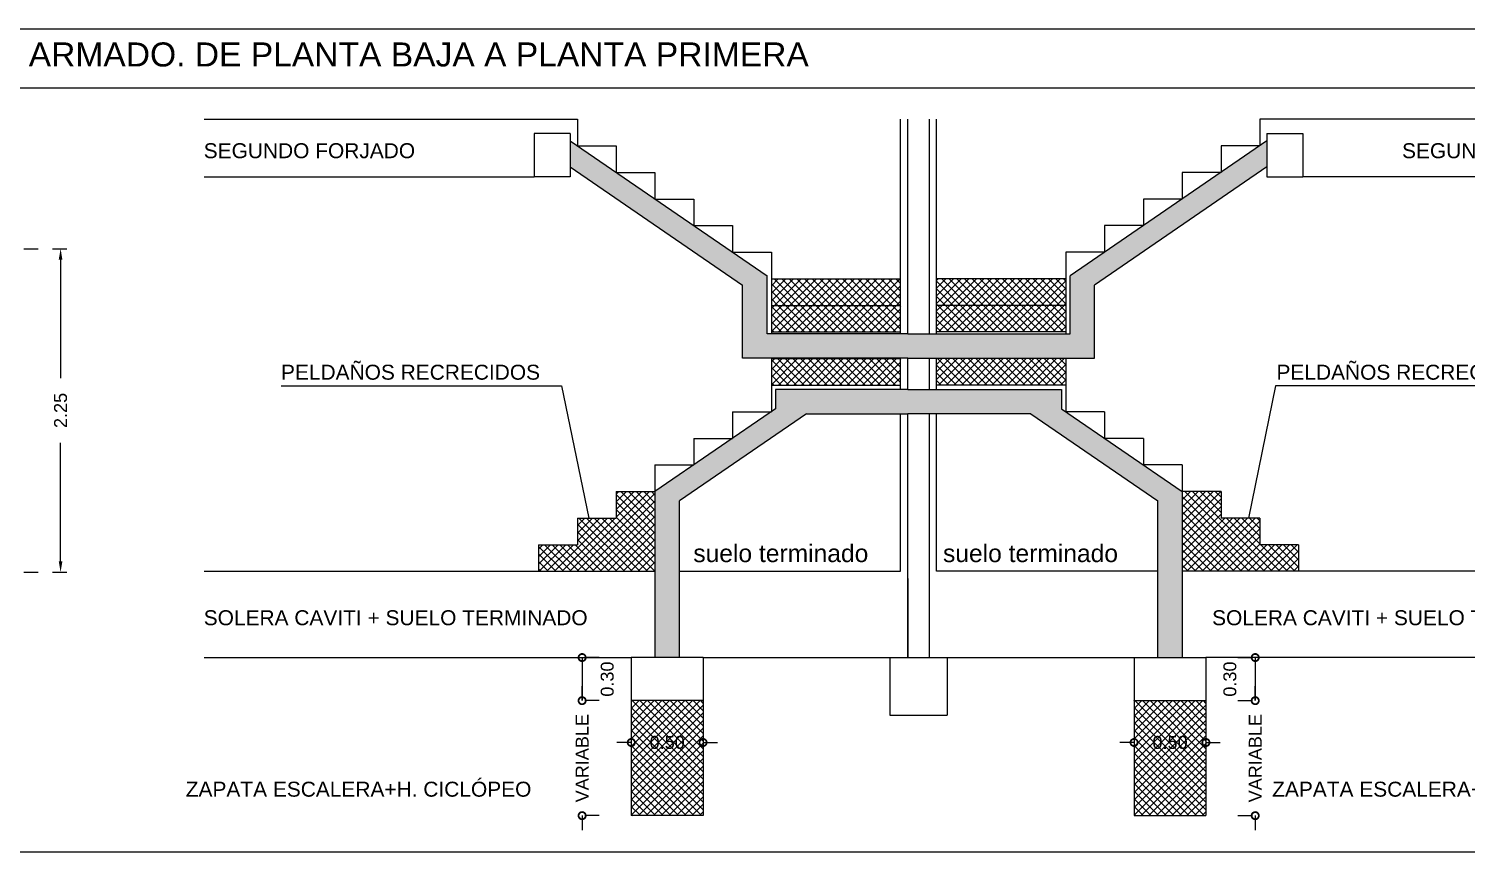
# Model space of a CAD drawing. Extents: x 2455 to 9764, y -806 to 181.
# Drawn here: x 4823.07 to 4833.08, y -576.44 to -570.71 of the extents above; entities that cross this region are included whole.
import ezdxf

# ---------------------------------------------------------------- set-up
doc = ezdxf.new("R2010")
doc.units = 0
doc.header["$LTSCALE"] = 0.2
doc.header["$MEASUREMENT"] = 0
doc.linetypes.add('CONTINUA', pattern=[0])
doc.linetypes.add('PUNTOS2', pattern=[0.125, 0, -0.125])
doc.layers.get('0').update_dxf_attribs({"linetype": 'CONTINUOUS'})
for name, color, linetype in [('01_cotas', 4, 'CONTINUOUS'), ('01_mono instalaciones', 2, 'CONTINUOUS'), ('01_seccion', 7, 'CONTINUOUS'), ('01_textos', 7, 'CONTINUOUS'), ('02_trama muros', 2, 'CONTINUOUS'), ('CUADRO_LINEAS', 7, 'CONTINUOUS'), ('UNI_CORTANTES', 3, 'CONTINUOUS')]:
    doc.layers.add(name, color=color, linetype=linetype)
doc.styles.add('Estilo1', font='swissel.ttf')
doc.styles.add('ROMANS', font='romans')
doc.dimstyles.new('DECIMAL-50', dxfattribs={"dimtxt": 0.08, "dimasz": 0.15, "dimexe": 0.05, "dimexo": 0.05, "dimgap": 0.09, "dimtad": 0, "dimzin": 0, "dimdsep": 46, "dimtxsty": 'ROMANS', "dimblk": 'DOTSMALL', "dimcen": 0.09, "dimclrt": 7, "dimadec": 0, "dimazin": 0, "dimtfac": 1.38, "dimtix": 1, "dimtofl": 0, "dimtmove": 2, "dimatfit": 3, "dimldrblk": 'OBLIQUE', "dimfxl": 1, "dimtolj": 1, "dimtzin": 0, "dimarcsym": 0})
pattern_1 = [(45, (2348.84671, -490.293994), (-0.0265165043, 0.0265165043), []), (135, (2348.84671, -490.293994), (-0.0265165043, -0.0265165043), [])]
pattern_2 = [(45, (2348.42521, -490.71944), (-0.0265165043, 0.0265165043), []), (135, (2348.42521, -490.71944), (-0.0265165043, -0.0265165043), [])]

# ---------------------------------------------------------------- blocks, each defined once
blk = doc.blocks.new('_DotSmall')
at = {"color": 0, "linetype": 'ByBlock', "const_width": 0.5}
blk.add_lwpolyline([(-0.0625, 0, 1), (0.0625, 0, 1)], format="xyb", close=True, dxfattribs=at)
blk = doc.blocks.new('*D777')
at = {"layer": '01_cotas', "color": 0, "linetype": 'PUNTOS2', "lineweight": -2, "transparency": 16777216}
for p, q in [((4827.264, -575.439), (4827.264, -575.73)), ((4827.764, -575.439), (4827.764, -575.73))]:
    blk.add_line(p, q, dxfattribs=at)
at = {"layer": '01_cotas', "color": 0, "lineweight": -2, "transparency": 16777216}
for p, q in [((4827.264, -575.68), (4827.164, -575.68)), ((4827.764, -575.68), (4827.864, -575.68))]:
    blk.add_line(p, q, dxfattribs=at)
at = {"layer": '01_cotas', "color": 0, "lineweight": -2, "transparency": 16777216, "xscale": 0.1, "yscale": 0.1, "zscale": 0.1}
blk.add_blockref('_DotSmall', (4827.264, -575.68), dxfattribs=at)
at = {"layer": '01_cotas', "color": 0, "lineweight": -2, "transparency": 16777216, "xscale": 0.1, "yscale": 0.1, "zscale": 0.1, "rotation": 180}
blk.add_blockref('_DotSmall', (4827.764, -575.68), dxfattribs=at)
at = {"layer": '01_cotas', "color": 5, "transparency": 16777216, "insert": (4827.514, -575.68), "char_height": 0.09, "attachment_point": 5, "style": 'Estilo1'}
blk.add_mtext('\\A1;0.50', dxfattribs=at)
blk = doc.blocks.new('*D778')
at = {"layer": '01_cotas', "color": 0, "linetype": 'PUNTOS2', "lineweight": -2, "transparency": 16777216}
for p, q in [((4830.764, -575.439), (4830.764, -575.73)), ((4831.264, -575.439), (4831.264, -575.73))]:
    blk.add_line(p, q, dxfattribs=at)
at = {"layer": '01_cotas', "color": 0, "lineweight": -2, "transparency": 16777216}
for p, q in [((4830.764, -575.68), (4830.664, -575.68)), ((4831.264, -575.68), (4831.364, -575.68))]:
    blk.add_line(p, q, dxfattribs=at)
at = {"layer": '01_cotas', "color": 0, "lineweight": -2, "transparency": 16777216, "xscale": 0.1, "yscale": 0.1, "zscale": 0.1}
blk.add_blockref('_DotSmall', (4830.764, -575.68), dxfattribs=at)
at = {"layer": '01_cotas', "color": 0, "lineweight": -2, "transparency": 16777216, "xscale": 0.1, "yscale": 0.1, "zscale": 0.1, "rotation": 180}
blk.add_blockref('_DotSmall', (4831.264, -575.68), dxfattribs=at)
at = {"layer": '01_cotas', "color": 5, "transparency": 16777216, "insert": (4831.014, -575.68), "char_height": 0.09, "attachment_point": 5, "style": 'Estilo1'}
blk.add_mtext('\\A1;0.50', dxfattribs=at)
blk = doc.blocks.new('*D779')
at = {"layer": '01_cotas', "color": 0, "linetype": 'PUNTOS2', "lineweight": -2, "transparency": 16777216}
for p, q in [((4827.041, -575.089), (4826.872, -575.089)), ((4827.041, -575.389), (4826.872, -575.389))]:
    blk.add_line(p, q, dxfattribs=at)
at = {"layer": '01_cotas', "color": 0, "lineweight": -2, "transparency": 16777216}
blk.add_line((4826.922, -575.089), (4826.922, -575.389), dxfattribs=at)
at = {"layer": '01_cotas', "color": 0, "lineweight": -2, "transparency": 16777216, "xscale": 0.1, "yscale": 0.1, "zscale": 0.1}
for p, rotation in [((4826.922, -575.089), 90), ((4826.922, -575.389), 270)]:
    blk.add_blockref('_DotSmall', p, dxfattribs=dict(at, rotation=rotation))
at = {"layer": '01_cotas', "color": 5, "transparency": 16777216, "insert": (4827.097, -575.239), "char_height": 0.09, "attachment_point": 5, "rotation": 90, "style": 'Estilo1'}
blk.add_mtext('\\A1;0.30', dxfattribs=at)
blk = doc.blocks.new('*D780')
at = {"layer": '01_cotas', "color": 0, "lineweight": -2, "transparency": 16777216}
for p, q in [((4826.922, -575.389), (4826.922, -575.289)), ((4826.922, -576.189), (4826.922, -576.289))]:
    blk.add_line(p, q, dxfattribs=at)
at = {"layer": '01_cotas', "color": 0, "linetype": 'PUNTOS2', "lineweight": -2, "transparency": 16777216}
for p, q in [((4827.041, -575.389), (4826.872, -575.389)), ((4827.041, -576.189), (4826.872, -576.189))]:
    blk.add_line(p, q, dxfattribs=at)
at = {"layer": '01_cotas', "color": 0, "lineweight": -2, "transparency": 16777216, "xscale": 0.1, "yscale": 0.1, "zscale": 0.1}
for p, rotation in [((4826.922, -575.389), 270), ((4826.922, -576.189), 90)]:
    blk.add_blockref('_DotSmall', p, dxfattribs=dict(at, rotation=rotation))
at = {"layer": '01_cotas', "color": 5, "transparency": 16777216, "insert": (4826.922, -575.789), "char_height": 0.09, "attachment_point": 5, "rotation": 90, "style": 'Estilo1'}
blk.add_mtext('\\A1;VARIABLE', dxfattribs=at)
blk = doc.blocks.new('*D781')
at = {"layer": '01_cotas', "color": 0, "linetype": 'PUNTOS2', "lineweight": -2, "transparency": 16777216}
for p, q in [((4831.487, -575.089), (4831.657, -575.089)), ((4831.487, -575.389), (4831.657, -575.389))]:
    blk.add_line(p, q, dxfattribs=at)
at = {"layer": '01_cotas', "color": 0, "lineweight": -2, "transparency": 16777216}
blk.add_line((4831.607, -575.089), (4831.607, -575.389), dxfattribs=at)
at = {"layer": '01_cotas', "color": 0, "lineweight": -2, "transparency": 16777216, "xscale": 0.1, "yscale": 0.1, "zscale": 0.1}
for p, rotation in [((4831.607, -575.089), 90), ((4831.607, -575.389), 270)]:
    blk.add_blockref('_DotSmall', p, dxfattribs=dict(at, rotation=rotation))
at = {"layer": '01_cotas', "color": 5, "transparency": 16777216, "insert": (4831.431, -575.239), "char_height": 0.09, "attachment_point": 5, "rotation": 90, "style": 'Estilo1'}
blk.add_mtext('\\A1;0.30', dxfattribs=at)
blk = doc.blocks.new('*D782')
at = {"layer": '01_cotas', "color": 0, "lineweight": -2, "transparency": 16777216}
for p, q in [((4831.607, -575.389), (4831.607, -575.289)), ((4831.607, -576.189), (4831.607, -576.289))]:
    blk.add_line(p, q, dxfattribs=at)
at = {"layer": '01_cotas', "color": 0, "linetype": 'PUNTOS2', "lineweight": -2, "transparency": 16777216}
for p, q in [((4831.487, -575.389), (4831.657, -575.389)), ((4831.487, -576.189), (4831.657, -576.189))]:
    blk.add_line(p, q, dxfattribs=at)
at = {"layer": '01_cotas', "color": 0, "lineweight": -2, "transparency": 16777216, "xscale": 0.1, "yscale": 0.1, "zscale": 0.1}
for p, rotation in [((4831.607, -575.389), 270), ((4831.607, -576.189), 90)]:
    blk.add_blockref('_DotSmall', p, dxfattribs=dict(at, rotation=rotation))
at = {"layer": '01_cotas', "color": 5, "transparency": 16777216, "insert": (4831.607, -575.789), "char_height": 0.09, "attachment_point": 5, "rotation": 90, "style": 'Estilo1'}
blk.add_mtext('\\A1;VARIABLE', dxfattribs=at)
blk = doc.blocks.new('*D784')
at = {"layer": '01_cotas', "color": 0, "linetype": 'PUNTOS2', "lineweight": -2, "transparency": 16777216}
for p, q in [((4822.635, -572.245), (4823.342, -572.245)), ((4822.635, -574.495), (4823.342, -574.495))]:
    blk.add_line(p, q, dxfattribs=at)
at = {"layer": '01_cotas', "color": 0, "lineweight": -2, "transparency": 16777216}
for p, q in [((4823.292, -572.32), (4823.292, -573.145)), ((4823.292, -574.42), (4823.292, -573.596))]:
    blk.add_line(p, q, dxfattribs=at)
at = {"layer": '01_cotas', "color": 0, "transparency": 16777216}
for points in [[(4823.279, -572.32), (4823.304, -572.32), (4823.292, -572.245)], [(4823.279, -574.42), (4823.304, -574.42), (4823.292, -574.495)]]:
    blk.add_solid(points, dxfattribs=at)
at = {"layer": '01_cotas', "color": 5, "transparency": 16777216, "insert": (4823.292, -573.37), "char_height": 0.09, "attachment_point": 5, "rotation": 90, "style": 'Estilo1'}
blk.add_mtext('\\A1;2.25', dxfattribs=at)

msp = doc.modelspace()

# ---------------------------------------------------------------- hatches: boundary and pattern name
at = {"layer": '02_trama muros'}
h = msp.add_hatch(dxfattribs=at)
h.set_pattern_fill('ANSI37', color=120, scale=0.3, style=0)
h.set_pattern_definition(pattern_1)
h.paths.add_polyline_path([(4829.139, -572.454), (4828.239, -572.454), (4828.239, -572.639), (4829.139, -572.639)])
h = msp.add_hatch(dxfattribs=at)
h.set_pattern_fill('ANSI37', color=120, scale=0.3, style=0)
h.set_pattern_definition(pattern_1)
h.paths.add_polyline_path([(4830.289, -572.454), (4829.389, -572.454), (4829.389, -572.639), (4830.289, -572.639)])
h = msp.add_hatch(dxfattribs=at)
h.set_pattern_fill('ANSI37', color=120, scale=0.3, style=0)
h.set_pattern_definition(pattern_1)
h.paths.add_polyline_path([(4829.139, -572.639), (4828.239, -572.639), (4828.239, -572.824), (4829.139, -572.824)])
h = msp.add_hatch(dxfattribs=at)
h.set_pattern_fill('ANSI37', color=120, scale=0.3, style=0)
h.set_pattern_definition(pattern_1)
h.paths.add_polyline_path([(4830.289, -572.639), (4829.389, -572.639), (4829.389, -572.824), (4830.289, -572.824)])
h = msp.add_hatch(dxfattribs=at)
h.set_pattern_fill('ANSI37', color=120, scale=0.3, style=0)
h.set_pattern_definition(pattern_1)
h.paths.add_polyline_path([(4829.139, -573.009), (4828.239, -573.009), (4828.239, -573.194), (4829.139, -573.194)])
h = msp.add_hatch(dxfattribs=at)
h.set_pattern_fill('ANSI37', color=120, scale=0.3, style=0)
h.set_pattern_definition(pattern_1)
h.paths.add_polyline_path([(4829.389, -573.009), (4830.289, -573.009), (4830.289, -573.194), (4829.389, -573.194)])
h = msp.add_hatch(dxfattribs=at)
h.set_pattern_fill('ANSI37', color=120, scale=0.3, style=0)
h.set_pattern_definition(pattern_1)
h.paths.add_polyline_path([(4827.429, -573.934), (4827.159, -573.934), (4827.159, -574.119), (4826.889, -574.119), (4826.889, -574.304), (4826.619, -574.304), (4826.619, -574.489), (4827.429, -574.489)])
h = msp.add_hatch(dxfattribs=at)
h.set_pattern_fill('ANSI37', color=120, scale=0.3, style=0)
h.set_pattern_definition(pattern_1)
h.paths.add_polyline_path([(4831.909, -574.304), (4831.639, -574.304), (4831.639, -574.119), (4831.369, -574.119), (4831.369, -573.934), (4831.099, -573.934), (4831.099, -574.489), (4831.909, -574.489)])
h = msp.add_hatch(dxfattribs=at)
h.set_pattern_fill('ANSI37', color=2, scale=0.3, style=0)
h.set_pattern_definition(pattern_2)
h.paths.add_polyline_path([(4827.764, -575.389), (4827.264, -575.389), (4827.264, -576.189), (4827.764, -576.189)])
h.paths.add_polyline_path([(4827.35, -575.776), (4827.678, -575.776), (4827.678, -575.583), (4827.35, -575.583)], flags=24)
h = msp.add_hatch(dxfattribs=at)
h.set_pattern_fill('ANSI37', color=2, scale=0.3, style=0)
h.set_pattern_definition(pattern_2)
h.paths.add_polyline_path([(4831.264, -575.389), (4830.764, -575.389), (4830.764, -576.189), (4831.264, -576.189)])
h.paths.add_polyline_path([(4830.85, -575.776), (4831.178, -575.776), (4831.178, -575.583), (4830.85, -575.583)], flags=24)
at = {"layer": 'UNI_CORTANTES'}
for points in [[(4830.489, -572.499), (4831.689, -571.676), (4831.689, -571.494), (4830.319, -572.433), (4830.319, -572.837), (4829.189, -572.837), (4828.209, -572.837), (4828.209, -572.433), (4826.839, -571.494), (4826.839, -571.676), (4828.039, -572.499), (4828.039, -573.007), (4829.189, -573.007), (4830.489, -573.007)], [(4827.429, -575.089), (4827.429, -573.934), (4828.269, -573.358), (4828.269, -573.224), (4830.259, -573.224), (4830.259, -573.358), (4831.099, -573.934), (4831.099, -575.089), (4830.929, -575.089), (4830.929, -573.999), (4830.046, -573.394), (4828.483, -573.394), (4827.599, -573.999), (4827.599, -575.089)]]:
    msp.add_hatch(color=253, dxfattribs=at).paths.add_polyline_path(points)

# ---------------------------------------------------------------- linework, layer by layer
for p, q in [((4818.032, -571.125), (4839.334, -571.125)), ((4826.839, -571.444), (4826.589, -571.444)), ((4826.589, -571.444), (4826.589, -571.744)), ((4826.839, -571.444), (4826.839, -571.744)), ((4826.839, -571.494), (4828.209, -572.433)), ((4831.689, -571.494), (4830.319, -572.433)), ((4831.689, -571.444), (4831.939, -571.444)), ((4831.689, -571.444), (4831.689, -571.744)), ((4831.939, -571.444), (4831.939, -571.744)), ((4826.839, -571.676), (4828.039, -572.499)), ((4831.689, -571.676), (4830.489, -572.499)), ((4826.839, -571.744), (4826.589, -571.744)), ((4831.689, -571.744), (4831.939, -571.744)), ((4828.039, -573.007), (4828.039, -572.499)), ((4828.209, -572.837), (4828.209, -572.433)), ((4830.319, -572.837), (4830.319, -572.433)), ((4830.489, -573.007), (4830.489, -572.499)), ((4829.189, -572.837), (4828.209, -572.837)), ((4829.189, -572.837), (4830.319, -572.837)), ((4829.189, -573.007), (4828.039, -573.007)), ((4829.189, -573.007), (4830.489, -573.007)), ((4829.189, -573.224), (4828.269, -573.224)), ((4828.269, -573.224), (4828.269, -573.358)), ((4829.189, -573.224), (4830.259, -573.224)), ((4830.259, -573.224), (4830.259, -573.358)), ((4828.269, -573.358), (4827.429, -573.934)), ((4828.483, -573.394), (4827.599, -573.999)), ((4828.483, -573.394), (4829.189, -573.394)), ((4830.046, -573.394), (4829.189, -573.394)), ((4830.046, -573.394), (4830.929, -573.999)), ((4830.259, -573.358), (4831.099, -573.934)), ((4827.429, -573.934), (4827.429, -575.089)), ((4827.599, -575.089), (4827.599, -573.999)), ((4830.929, -575.089), (4830.929, -573.999)), ((4831.099, -573.934), (4831.099, -575.089))]:
    msp.add_line(p, q)
at = {"color": 7}
msp.add_lwpolyline([(4818.032, -570.715), (4839.334, -570.715), (4839.334, -576.443), (4818.032, -576.443)], close=True, dxfattribs=at)
at = {"layer": '01_mono instalaciones', "color": 5}
for p, q in [((4826.889, -571.344), (4826.889, -571.529)), ((4831.639, -571.344), (4831.639, -571.529)), ((4827.159, -571.529), (4827.159, -571.714)), ((4831.369, -571.529), (4831.369, -571.714)), ((4827.429, -571.714), (4827.429, -571.899)), ((4831.099, -571.714), (4831.099, -571.899)), ((4827.699, -571.899), (4827.699, -572.084)), ((4830.829, -571.899), (4830.829, -572.084)), ((4827.969, -572.084), (4827.969, -572.269)), ((4830.559, -572.084), (4830.559, -572.269)), ((4828.239, -572.269), (4828.239, -572.454)), ((4830.289, -572.269), (4830.289, -572.454)), ((4828.239, -572.454), (4828.239, -572.837)), ((4830.289, -572.454), (4830.289, -572.837)), ((4828.239, -573.007), (4828.239, -573.194)), ((4830.289, -573.007), (4830.289, -573.194)), ((4828.239, -573.194), (4828.239, -573.379)), ((4830.289, -573.194), (4830.289, -573.379)), ((4827.969, -573.379), (4827.969, -573.564)), ((4830.559, -573.379), (4830.559, -573.564)), ((4827.699, -573.564), (4827.699, -573.749)), ((4830.829, -573.564), (4830.829, -573.749)), ((4827.429, -573.749), (4827.429, -573.934)), ((4831.099, -573.749), (4831.099, -573.934)), ((4827.159, -573.934), (4827.159, -574.119)), ((4831.369, -573.934), (4831.369, -574.119)), ((4826.889, -574.119), (4826.889, -574.304)), ((4831.639, -574.119), (4831.639, -574.304)), ((4826.619, -574.304), (4826.619, -574.489)), ((4831.909, -574.304), (4831.909, -574.489))]:
    msp.add_line(p, q, dxfattribs=at)
at = {"layer": '01_seccion', "color": 5}
for p, q in [((4824.292, -571.344), (4826.889, -571.344)), ((4829.139, -572.837), (4829.139, -571.344)), ((4829.139, -572.837), (4829.139, -571.344)), ((4829.389, -572.837), (4829.389, -571.344)), ((4834.237, -571.344), (4831.639, -571.344)), ((4826.889, -571.529), (4827.159, -571.529)), ((4831.639, -571.529), (4831.369, -571.529)), ((4827.159, -571.714), (4827.429, -571.714)), ((4831.369, -571.714), (4831.099, -571.714)), ((4824.292, -571.744), (4826.589, -571.744)), ((4834.237, -571.744), (4831.939, -571.744)), ((4827.429, -571.899), (4827.699, -571.899)), ((4831.099, -571.899), (4830.829, -571.899)), ((4827.699, -572.084), (4827.969, -572.084)), ((4830.829, -572.084), (4830.559, -572.084)), ((4827.969, -572.269), (4828.239, -572.269)), ((4830.559, -572.269), (4830.289, -572.269)), ((4828.239, -572.454), (4829.139, -572.454)), ((4830.289, -572.454), (4829.389, -572.454)), ((4828.239, -572.639), (4829.139, -572.639)), ((4830.289, -572.639), (4829.389, -572.639)), ((4828.239, -572.824), (4829.139, -572.824)), ((4830.289, -572.824), (4829.389, -572.824)), ((4828.239, -573.009), (4829.139, -573.009)), ((4829.139, -573.224), (4829.139, -573.007)), ((4829.139, -573.224), (4829.139, -573.007)), ((4829.389, -573.224), (4829.389, -573.007)), ((4830.289, -573.009), (4829.389, -573.009)), ((4828.239, -573.194), (4829.139, -573.194)), ((4830.289, -573.194), (4829.389, -573.194)), ((4827.969, -573.379), (4828.239, -573.379)), ((4829.139, -574.489), (4829.139, -573.394)), ((4829.139, -574.489), (4829.139, -573.394)), ((4829.389, -574.489), (4829.389, -573.394)), ((4830.559, -573.379), (4830.289, -573.379)), ((4827.699, -573.564), (4827.969, -573.564)), ((4830.829, -573.564), (4830.559, -573.564)), ((4827.429, -573.749), (4827.699, -573.749)), ((4831.099, -573.749), (4830.829, -573.749)), ((4827.159, -573.934), (4827.429, -573.934)), ((4831.369, -573.934), (4831.099, -573.934)), ((4826.889, -574.119), (4827.159, -574.119)), ((4831.639, -574.119), (4831.369, -574.119)), ((4826.619, -574.304), (4826.889, -574.304)), ((4831.909, -574.304), (4831.639, -574.304)), ((4824.292, -574.489), (4827.429, -574.489)), ((4827.599, -574.489), (4829.139, -574.489)), ((4827.599, -574.489), (4829.139, -574.489)), ((4830.929, -574.489), (4829.389, -574.489)), ((4834.237, -574.489), (4831.099, -574.489)), ((4824.292, -575.089), (4827.264, -575.089)), ((4827.764, -575.089), (4829.064, -575.089)), ((4829.464, -575.089), (4830.764, -575.089)), ((4834.237, -575.089), (4831.264, -575.089)), ((4827.264, -575.389), (4827.264, -576.189)), ((4827.764, -575.389), (4827.764, -576.189)), ((4830.764, -575.389), (4830.764, -576.189)), ((4831.264, -575.389), (4831.264, -576.189)), ((4827.764, -576.189), (4827.264, -576.189)), ((4830.764, -576.189), (4831.264, -576.189))]:
    msp.add_line(p, q, dxfattribs=at)
at = {"layer": '01_seccion'}
for p, q in [((4829.189, -572.837), (4829.189, -571.344)), ((4829.189, -572.837), (4829.189, -571.344)), ((4829.339, -572.837), (4829.339, -571.344)), ((4829.189, -573.224), (4829.189, -573.007)), ((4829.339, -573.224), (4829.339, -573.007)), ((4829.189, -575.089), (4829.189, -573.394)), ((4829.339, -575.089), (4829.339, -573.394)), ((4829.189, -574.539), (4829.189, -575.089)), ((4827.764, -575.089), (4827.264, -575.089)), ((4827.264, -575.089), (4827.264, -575.389)), ((4827.764, -575.089), (4827.764, -575.389)), ((4829.064, -575.089), (4829.464, -575.089)), ((4829.064, -575.089), (4829.064, -575.489)), ((4829.064, -575.089), (4829.064, -575.489)), ((4829.464, -575.089), (4829.464, -575.489)), ((4830.764, -575.089), (4831.264, -575.089)), ((4830.764, -575.089), (4830.764, -575.389)), ((4831.264, -575.089), (4831.264, -575.389)), ((4827.764, -575.389), (4827.264, -575.389)), ((4830.764, -575.389), (4831.264, -575.389)), ((4829.064, -575.489), (4829.464, -575.489))]:
    msp.add_line(p, q, dxfattribs=at)
at = {"layer": 'CUADRO_LINEAS'}
msp.add_lwpolyline([(4823.584, -570.715), (4826.734, -570.715), (4829.884, -570.715), (4833.034, -570.715), (4836.184, -570.715), (4839.334, -570.715)], dxfattribs=at)
at = {"layer": 'UNI_CORTANTES', "color": 4, "linetype": 'CONTINUA'}
for p, q in [((4824.826, -573.198), (4826.779, -573.198)), ((4826.779, -573.198), (4826.968, -574.119)), ((4831.749, -573.198), (4831.56, -574.119)), ((4833.702, -573.198), (4831.749, -573.198))]:
    msp.add_line(p, q, dxfattribs=at)

# ---------------------------------------------------------------- texts
at = {"color": 7, "linetype": 'Continuous', "style": 'Estilo1'}
for s, height, p in [('SEGUNDO FORJADO', 0.10417, (4824.288, -571.615)), ('SEGUNDO FORJADO', 0.10417, (4832.629, -571.615)), ('PELDAÑOS RECRECIDOS', 0.10417, (4824.826, -573.156)), ('PELDAÑOS RECRECIDOS', 0.10417, (4831.755, -573.156)), ('suelo terminado', 0.12255, (4827.696, -574.425)), ('suelo terminado', 0.12255, (4829.434, -574.425)), ('SOLERA CAVITI + SUELO TERMINADO', 0.10417, (4824.288, -574.864)), ('SOLERA CAVITI + SUELO TERMINADO', 0.10417, (4831.307, -574.864)), ('ZAPATA ESCALERA+H. CICLÓPEO', 0.10417, (4824.163, -576.057)), ('ZAPATA ESCALERA+H. CICLÓPEO', 0.10417, (4831.725, -576.057))]:
    msp.add_text(s, height=height, dxfattribs=at).set_placement(p)
at = {"layer": '01_textos', "color": 1, "style": 'Estilo1'}
msp.add_text('ESCALERA INTERIOR ZANCAS HORMIGÓN ARMADO. DE PLANTA BAJA A PLANTA PRIMERA', height=0.16736, dxfattribs=at).set_placement((4818.186, -570.977))

# ---------------------------------------------------------------- dimensions: what is measured, and where the dimension line sits
at = {"layer": '01_cotas', "color": 4}
dim = msp.add_linear_dim(base=(4823.292, -574.495), p1=(4822.585, -572.245), p2=(4822.585, -574.495), angle=90, dimstyle='DECIMAL-50', override={"dimtxt": 0.09, "dimasz": 0.075, "dimtxsty": 'Estilo1', "dimsah": 1, "dimclrt": 5, "dimfxl": 0.09, "dimarcsym": 2}, dxfattribs=at)
dim.commit()
dim.dimension.update_dxf_attribs({"geometry": '*D784', "text_midpoint": (4823.292, -573.37)})
at = {"layer": '01_cotas'}
for base, p1, p2, picture, middle in [((4826.922, -575.389), (4827.091, -575.089), (4827.091, -575.389), '*D779', (4827.097, -575.239)), ((4831.607, -575.389), (4831.437, -575.089), (4831.437, -575.389), '*D781', (4831.431, -575.239))]:
    dim = msp.add_linear_dim(base=base, p1=p1, p2=p2, angle=90, dimstyle='DECIMAL-50', override={"dimtxt": 0.09, "dimasz": 0.1, "dimtxsty": 'Estilo1', "dimsah": 1, "dimclrt": 5, "dimfxl": 0.09, "dimarcsym": 2}, dxfattribs=at)
    dim.commit()
    dim.dimension.update_dxf_attribs({"geometry": picture, "text_midpoint": middle, "dimtype": 160})
for base, p1, p2, picture, middle in [((4826.922, -576.189), (4827.091, -575.389), (4827.091, -576.189), '*D780', (4826.922, -575.789)), ((4831.607, -576.189), (4831.437, -575.389), (4831.437, -576.189), '*D782', (4831.607, -575.789))]:
    dim = msp.add_linear_dim(base=base, p1=p1, p2=p2, angle=90, text='VARIABLE', dimstyle='DECIMAL-50', override={"dimtxt": 0.09, "dimasz": 0.1, "dimtxsty": 'Estilo1', "dimsah": 1, "dimclrt": 5, "dimfxl": 0.09, "dimarcsym": 2}, dxfattribs=at)
    dim.commit()
    dim.dimension.update_dxf_attribs({"geometry": picture, "text_midpoint": middle})
for base, p1, p2, picture, middle in [((4827.764, -575.68), (4827.264, -575.389), (4827.764, -575.389), '*D777', (4827.514, -575.68)), ((4831.264, -575.68), (4830.764, -575.389), (4831.264, -575.389), '*D778', (4831.014, -575.68))]:
    dim = msp.add_linear_dim(base=base, p1=p1, p2=p2, dimstyle='DECIMAL-50', override={"dimtxt": 0.09, "dimasz": 0.1, "dimtxsty": 'Estilo1', "dimsah": 1, "dimclrt": 5, "dimfxl": 0.09, "dimarcsym": 2}, dxfattribs=at)
    dim.commit()
    dim.dimension.update_dxf_attribs({"geometry": picture, "text_midpoint": middle})

doc.saveas('drawing.dxf')
